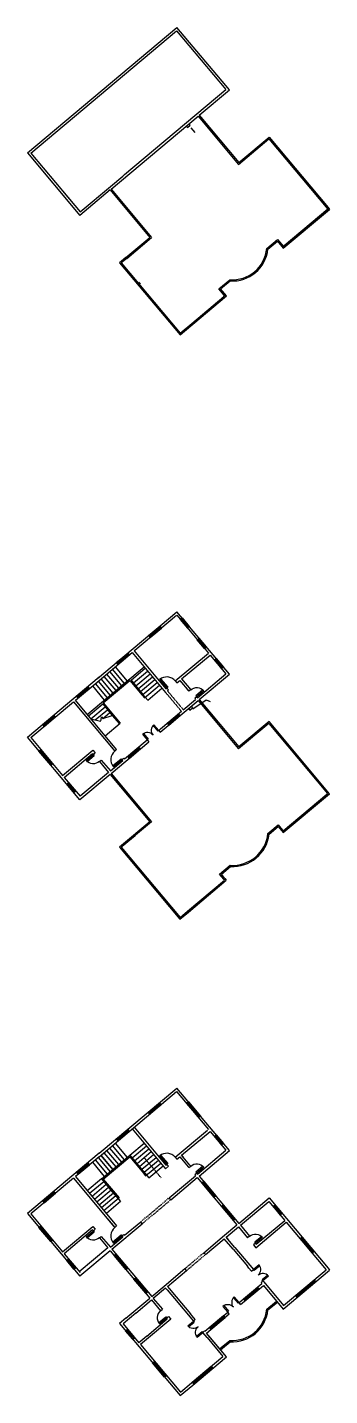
# Model space of a CAD drawing. Header units: millimetres. Extents: x -938220 to 926261, y -44187 to 232552.
# Drawn here: x 859588 to 884045, y 121871 to 232552 of the extents above; entities that cross this region are included whole.
import ezdxf

# ---------------------------------------------------------------- set-up
doc = ezdxf.new("R2010")
doc.units = ezdxf.units.MM
doc.linetypes.add('HIDDEN', pattern=[9.525, 6.35, -3.175])
for name, color, linetype in [('ARCH', 235, 'Continuous'), ('DOORS', 30, 'Continuous'), ('R1', 220, 'Continuous'), ('steel ladder', 170, 'Continuous'), ('STEPS', 11, 'Continuous'), ('VENTILATOR', 130, 'Continuous')]:
    doc.layers.add(name, color=color, linetype=linetype)
doc.layers.add('walls', color=7, linetype='Continuous', true_color=0xf8ce8b)
doc.layers.add('WINDOWS', color=7, linetype='Continuous', true_color=0xd4e480)
doc.styles.get("Standard").update_dxf_attribs({"font": 'romantic.ttf', "height": 200})
doc.dimstyles.new('ISO-25', dxfattribs={"dimtxt": 200, "dimasz": 200, "dimexe": 1.25, "dimexo": 0.625, "dimgap": 150, "dimtad": 1, "dimdec": 0, "dimtxsty": 'Standard', "dimblk": 'CLOSEDBLANK', "dimcen": 2.5, "dimclrd": 2, "dimclre": 7, "dimclrt": 7, "dimadec": 0, "dimazin": 0, "dimtfac": 1, "dimtdec": 0, "dimtmove": 0, "dimatfit": 3, "dimfxl": 1, "dimarcsym": 0})

# ---------------------------------------------------------------- blocks, each defined once
blk = doc.blocks.new('W2')
at = {"layer": 'WINDOWS', "ltscale": 5}
for p, q in [((-600, 200), (-600, 0)), ((-600, 200), (600, 200)), ((-600, 133), (600, 133)), ((-600, 67), (600, 67)), ((-600, 0), (600, 0)), ((600, 200), (600, 0))]:
    blk.add_line(p, q, dxfattribs=at)
blk = doc.blocks.new('V1')
at = {"layer": 'VENTILATOR', "ltscale": 5}
for p, q in [((-450, 200), (-450, 0)), ((-450, 200), (450, 200)), ((-450, 0), (450, 0)), ((450, 200), (450, 0))]:
    blk.add_line(p, q, dxfattribs=at)
at = {"layer": 'VENTILATOR', "linetype": 'HIDDEN', "ltscale": 5}
for p, q in [((-450, 133), (450, 133)), ((-450, 67), (450, 67))]:
    blk.add_line(p, q, dxfattribs=at)
blk = doc.blocks.new('W1')
at = {"layer": 'WINDOWS', "ltscale": 5}
for p, q in [((-750, 200), (-750, 0)), ((-750, 200), (750, 200)), ((-750, 133), (750, 133)), ((-750, 67), (750, 67)), ((-750, 0), (750, 0)), ((750, 200), (750, 0))]:
    blk.add_line(p, q, dxfattribs=at)
blk = doc.blocks.new('D1')
at = {"layer": 'DOORS', "ltscale": 5}
for p, q in [((0, 900), (0, 0)), ((0, 600), (0, 0)), ((0, 0), (100, 0)), ((0, 0), (100, 0)), ((100, 894.427191), (100, 0))]:
    blk.add_line(p, q, dxfattribs=at)
blk.add_arc((0, 0), 900, 0, 90, dxfattribs=at)
blk = doc.blocks.new('D2')
at = {"layer": 'DOORS', "ltscale": 5}
for p, q in [((0, 750), (0, 0)), ((0, 600), (0, 0)), ((0, 0), (100, 0)), ((0, 0), (100, 0)), ((0, 0), (100, 0)), ((100, 744), (100, 0))]:
    blk.add_line(p, q, dxfattribs=at)
blk.add_arc((3, 0), 747, 0, 90.24774, dxfattribs=at)
blk = doc.blocks.new('DD')
at = {"layer": 'DOORS', "ltscale": 5}
for p, q in [((0, 600), (0, 0)), ((0, 600), (0, 0)), ((0, 0), (100, 0)), ((100, 592), (100, 0)), ((1100, 592), (1100, 0)), ((1200, 0), (1100, 0)), ((1200, 600), (1200, 0)), ((1200, 600), (1200, 0))]:
    blk.add_line(p, q, dxfattribs=at)
for centre, start, end in [((0, 0), 0, 90), ((1200, 0), 90, 180)]:
    blk.add_arc(centre, 600, start, end, dxfattribs=at)
blk = doc.blocks.new('W')
at = {"layer": 'WINDOWS', "ltscale": 5}
for p, q in [((11726, 13760), (11726, 13560)), ((11726, 13760), (13726, 13760)), ((11726, 13694), (13726, 13694)), ((11726, 13627), (13726, 13627)), ((11726, 13560), (13726, 13560)), ((13726, 13760), (13726, 13560))]:
    blk.add_line(p, q, dxfattribs=at)
blk = doc.blocks.new('WW')
at = {"layer": 'walls', "ltscale": 5}
blk.add_blockref('W', (-12726, -13560), dxfattribs=at)
blk = doc.blocks.new('_ClosedBlank')
at = {"color": 0, "linetype": 'ByBlock', "lineweight": -2}
for p, q in [((-1, 0.17), (0, 0)), ((-1, 0.17), (-1, -0.17)), ((0, 0), (-1, -0.17))]:
    blk.add_line(p, q, dxfattribs=at)
blk = doc.blocks.new('W3')
at = {"layer": 'WINDOWS', "ltscale": 5}
for p, q in [((-450, 200), (-450, 0)), ((-450, 200), (450, 200)), ((-450, 133), (450, 133)), ((-450, 67), (450, 67)), ((-450, 0), (450, 0)), ((450, 200), (450, 0))]:
    blk.add_line(p, q, dxfattribs=at)

msp = doc.modelspace()

# ---------------------------------------------------------------- linework, layer by layer
at = {"layer": 'ARCH', "linetype": 'HIDDEN', "ltscale": 15}
for p, q in [((868758, 135932.9), (871056.2, 137861.2)), ((868886.6, 135779.6), (871184.7, 137708)), ((872330.3, 132142.3), (873862.4, 133427.8)), ((872458.9, 131989.1), (873991, 133274.6))]:
    msp.add_line(p, q, dxfattribs=at)
at = {"layer": 'R1', "ltscale": 5}
for p, q in [((873405, 225374.8), (876683.2, 221467.9)), ((873481.6, 225439), (876695.5, 221608.8)), ((876695.5, 221608.8), (879146.9, 223665.7)), ((879146.9, 223665.7), (883915.5, 217982.7)), ((876683.2, 221467.9), (879134.5, 223524.8)), ((879134.5, 223524.8), (883903.1, 217841.9)), ((866280.8, 219396.8), (869494.7, 215566.6)), ((866357.4, 219461.1), (869635.6, 215554.3)), ((883903.1, 217841.9), (880379.3, 214885)), ((884044, 217829.5), (880443.6, 214808.4)), ((883915.5, 217982.7), (884044, 217829.5)), ((867561.2, 213944.2), (869494.7, 215566.6)), ((867625.5, 213867.6), (869635.6, 215554.3)), ((873406.3, 178102.9), (876684.5, 174196.1)), ((873491.9, 178174.8), (876705.8, 174344.5)), ((879136, 176253.1), (876684.5, 174196.1)), ((879148.4, 176394.1), (876705.8, 174344.5)), ((879136, 176253.1), (883881.7, 170575.3)), ((884022.5, 170562.8), (879148.4, 176394.1)), ((866282, 172125), (869496, 168294.8)), ((884022.5, 170562.8), (880279.7, 167422.3)), ((880292, 167563.2), (883815.8, 170520)), ((883815.8, 170520), (883881.8, 170575.2)), ((868300.8, 167161.3), (867262.1, 166289.8)), ((867185.5, 166225.5), (871942.2, 160556.8)), ((868458.8, 164552.5), (871929.8, 160415.9)), ((872550.8, 161067.5), (875542.6, 163577.9)), ((872615, 160990.9), (875683.4, 163565.6)), ((871929.8, 160415.9), (872615, 160990.9)), ((871942.2, 160556.8), (872550.8, 161067.5))]:
    msp.add_line(p, q, dxfattribs=at)
for points in [[(867561.2, 213944.2), (867043.4, 213509.7), (871940.5, 207673.5), (872965.5, 208533.5), (875694.1, 210823.1)], [(867625.5, 213867.6), (867184.2, 213497.4), (871952.8, 207814.4), (872901.2, 208610.1), (875476.6, 210771.2), (875476.6, 210771.2)], [(866358.6, 172189.3), (869636.9, 168282.4), (867185.5, 166225.5), (868535.4, 164616.8)], [(869496, 168294.8), (867044.6, 166237.8), (868458.8, 164552.5)]]:
    msp.add_lwpolyline(points, dxfattribs=at)
at = {"layer": 'steel ladder', "ltscale": 5}
for p, q in [((872768.5, 224644.9), (872672.1, 224759.8)), ((872442.2, 224566.9), (872538.7, 224452)), ((872538.7, 224452), (872768.5, 224644.9)), ((872624.4, 177446.9), (872720.8, 177331.9)), ((872720.8, 177331.9), (872944.5, 177519.6)), ((872848.1, 177634.5), (872944.5, 177519.6))]:
    msp.add_line(p, q, dxfattribs=at)
at = {"layer": 'STEPS', "ltscale": 5}
for p, q in [((875541.3, 210849.7), (875464.7, 210785.5)), ((875464.7, 210785.5), (875476.6, 210771.2)), ((864436.1, 176969.7), (869032.3, 180826.4)), ((867870.9, 179721.3), (868867.3, 178534)), ((867979.7, 179747.3), (868943.9, 178598.2)), ((868867.3, 178534), (869060.1, 178304.1)), ((868943.9, 178598.2), (869329.5, 178138.6)), ((865681.5, 177818.9), (866452.9, 176899.7)), ((865726, 177921.5), (867108, 176274.5)), ((864725.3, 176624.9), (865517.4, 176423)), ((865517.4, 176423), (865563.3, 176544.9)), ((865563.3, 176544.9), (865584.6, 176767.7)), ((865584.6, 176767.7), (865685.5, 176647.4)), ((865685.5, 176647.4), (866452.9, 176899.7)), ((866452.9, 176899.7), (866645.7, 176669.9)), ((866645.5, 176667.8), (867031.2, 176208.2)), ((880239.7, 167625.5), (880292, 167563.2)), ((875142.9, 164054.2), (875542.6, 163577.9)), ((875566.9, 163704.5), (875683.4, 163565.6)), ((867883.3, 141331.4), (869032.3, 142295.6)), ((868076.1, 141101.6), (869225.2, 142065.8)), ((868268.9, 140871.8), (869418, 141836)), ((865585.1, 139403), (867883.3, 141331.4)), ((865726, 139390.7), (867870.9, 141190.5)), ((867870.9, 141190.5), (868867.3, 140003.1)), ((867883.3, 141331.4), (868943.9, 140067.4)), ((868461.8, 140642), (869610.8, 141606.1)), ((868654.6, 140412.1), (869803.7, 141376.3)), ((868847.4, 140182.3), (869996.5, 141146.5)), ((869040.3, 139952.5), (870189.3, 140916.7)), ((869156.5, 139658.4), (870382.2, 140686.9)), ((868867.3, 140003.1), (869156.5, 139658.4)), ((868943.9, 140067.4), (869426, 139492.9)), ((869426, 139492.9), (870575, 140457.1)), ((865585.1, 139403), (864436.1, 138438.9)), ((865778, 139173.2), (864628.9, 138209)), ((865970.8, 138943.4), (864821.7, 137979.2)), ((866163.6, 138713.6), (865014.6, 137749.4)), ((866356.5, 138483.8), (865207.4, 137519.6)), ((865585.1, 139403), (866452.9, 138368.9)), ((865726, 139390.7), (867011.6, 137858.6)), ((866452.9, 138368.9), (867127.8, 137564.5)), ((866549.3, 138254), (865400.2, 137289.8)), ((866742.1, 138024.2), (865593.1, 137060)), ((867011.6, 137858.6), (865785.9, 136830.2)), ((867127.8, 137564.5), (865978.8, 136600.4)), ((866645.5, 138137), (867031.2, 137677.4)), ((878962.1, 128858.6), (879751.5, 129521)), ((879057.4, 128808), (879815.8, 129444.4)), ((875155.2, 125664.3), (875959.8, 126339.4)), ((875162.9, 125670.7), (875959.8, 126339.4)), ((875219.5, 125587.7), (875985.5, 126230.4))]:
    msp.add_line(p, q, dxfattribs=at)
at = {"layer": 'STEPS', "ltscale": 10}
for p, q in [((866228.2, 180434.4), (867193.8, 179283.7)), ((866458.1, 180627.3), (867423.6, 179476.5)), ((866687.9, 180820.1), (867653.4, 179669.4)), ((867979.7, 179747.3), (869128.7, 180711.5)), ((868172.5, 179517.5), (869321.6, 180481.7)), ((865080.6, 179468.6), (866044.8, 178319.5)), ((865310.4, 179661.4), (866274.6, 178512.4)), ((865540.2, 179854.3), (866504.4, 178705.2)), ((865658, 177995), (867802.9, 179794.8)), ((865726, 177921.5), (867870.9, 179721.3)), ((865768.6, 180048.8), (866734.2, 178898)), ((865998.4, 180241.6), (866964, 179090.9)), ((868365.4, 179287.7), (869514.4, 180251.9)), ((868558.2, 179057.9), (869707.3, 180022)), ((868751, 178828), (869900.1, 179792.2)), ((868943.9, 178598.2), (870092.9, 179562.4)), ((869060.1, 178304.1), (870285.8, 179332.6)), ((864850.8, 179275.7), (865814.9, 178126.7)), ((869329.5, 178138.6), (870478.6, 179102.8)), ((864532.5, 176854.8), (865681.5, 177818.9)), ((864725.3, 176624.9), (865874.4, 177589.1)), ((865083.3, 176533.7), (866067.2, 177359.3)), ((865685.5, 176647.4), (866260.1, 177129.5)), ((865882.3, 175246.1), (867108, 176274.5)), ((865999.8, 141709.1), (866964, 140560.1)), ((866229.6, 141902), (867193.8, 140752.9)), ((866459.5, 142094.8), (867423.6, 140945.7)), ((866689.3, 142287.6), (867653.4, 141138.6)), ((864850.8, 140744.9), (865814.9, 139595.9)), ((865080.6, 140937.8), (866044.8, 139788.7)), ((865310.4, 141130.6), (866274.6, 139981.5)), ((865540.2, 141323.5), (866504.4, 140174.4)), ((865770, 141516.3), (866734.2, 140367.2))]:
    msp.add_line(p, q, dxfattribs=at)
at = {"layer": 'STEPS', "ltscale": 5}
for points in [[(875617.5, 210758.9), (875077.3, 211402.6), (875958.6, 212142.1, 0.40824829), (878960.8, 214661.3), (879826.8, 215387.9), (880302.7, 214820.8), (883979.7, 217906.1)], [(875694.1, 210823.1), (875218.2, 211390.3), (875991.9, 212039.5, 0.4), (879056.1, 214610.6), (879814.5, 215247), (880290.4, 214679.9), (884044, 217829.5)], [(875077.3, 211402.6), (875958.6, 212142.1, 0.40824829), (878960.8, 214661.3), (879826.8, 215387.9)], [(875566.9, 163704.5), (875283.8, 164041.9), (876027.1, 164665.6, 0.39223227), (879152, 167287.6), (879880, 167898.6), (880279.7, 167422.3), (884022.5, 170562.8)], [(875490.2, 163640.2), (875142.9, 164054.2), (875993.2, 164767.6, 0.4), (879057.4, 167338.8), (879892.4, 168039.5), (880239.7, 167625.5)]]:
    msp.add_lwpolyline(points, format="xyb", dxfattribs=at)
for centre, radius, start, end in [((876175.4, 129131.1), 2800, 265.584691, 354.415309), ((876175.4, 129131.1), 2800, 265.584691, 354.415309), ((876163.6, 129137.4), 2912.4, 266.495096, 353.504904)]:
    msp.add_arc(centre, radius, start, end, dxfattribs=at)
at = {"layer": 'walls', "ltscale": 5}
for p, q in [((859588.3, 222394.3), (871691.8, 232550.3)), ((875932.9, 227496), (871690.5, 232551.8)), ((859870.2, 222369.5), (871667.3, 232268.4)), ((871667.3, 232268.4), (875651.2, 227520.6)), ((867454.5, 220642.8), (875651.2, 227520.6)), ((873481.6, 225439), (875932.9, 227496)), ((866357.4, 219461.1), (873405, 225374.8)), ((859664.9, 222458.5), (859588.3, 222394.3)), ((859588.3, 222394.3), (863829.4, 217339.9)), ((866305.4, 219678.6), (867301.3, 220514.2)), ((867301.3, 220514.2), (867454.5, 220642.8)), ((867429.8, 220361), (867429.8, 220361)), ((866280.8, 219396.8), (863829.4, 217339.9)), ((868739.3, 211799.7), (868610.7, 211952.9)), ((868156.8, 182313.8), (871691.8, 185280)), ((868285.4, 182160.6), (871667.2, 184998.2)), ((871668.6, 184996.6), (874238.3, 181934.1)), ((875934.2, 180224.1), (871691.8, 185280)), ((865257, 179880.6), (868156.8, 182313.8)), ((865385.6, 179727.4), (868066.7, 181977.1)), ((868066.7, 181977.1), (870766.5, 178759.7)), ((868220, 182105.7), (868285.4, 182160.6)), ((868220, 182105.7), (870791.1, 179041.5)), ((871557.1, 179684.3), (874238.3, 181934.1)), ((872068.7, 179852.5), (874366.9, 181780.8)), ((874366.9, 181780.8), (875652.4, 180248.8)), ((871557.1, 179684.3), (871685.7, 179531.1)), ((871685.7, 179531.1), (871915.5, 179723.9)), ((871915.5, 179723.9), (872044.1, 179570.7)), ((871915.5, 179723.9), (872654.7, 178843)), ((872068.7, 179852.5), (872197.3, 179699.3)), ((872068.7, 179852.5), (872807.9, 178971.5)), ((873354.3, 178320.4), (875652.4, 180248.8)), ((873491.9, 178174.8), (875934.2, 180224.1)), ((870791.1, 179041.5), (870944.3, 179170.1)), ((870867.7, 179105.8), (870996.3, 178952.6)), ((870919.7, 178888.3), (870996.3, 178952.6)), ((872526.2, 178996.2), (872590.4, 178919.6)), ((872807.9, 178971.5), (872654.7, 178843)), ((872679.4, 179124.7), (872743.7, 179048.1)), ((873290, 178397), (873136.8, 178268.4)), ((873136.8, 178268.4), (873201.1, 178191.8)), ((873225.7, 178473.6), (873354.3, 178320.4)), ((870342.1, 175531.8), (873406.3, 178102.9)), ((870366.9, 175813.6), (872052, 177227.7)), ((872205.2, 177356.2), (873201.1, 178191.8)), ((867455.8, 173370.9), (869294.3, 174913.6)), ((869294.3, 174913.6), (869422.8, 174760.4)), ((870366.9, 175813.6), (870213.5, 175685)), ((870213.5, 175685), (870342.1, 175531.8)), ((864932.2, 173733.7), (865085.4, 173862.2)), ((866358.6, 172189.3), (869422.8, 174760.4)), ((866659.8, 174008.4), (866813, 174137)), ((865414.3, 173159.1), (865567.5, 173287.7)), ((865414.3, 173159.1), (866153.5, 172278.2)), ((867174, 173395.6), (867302.6, 173242.4)), ((867238.3, 173319), (867391.5, 173447.5)), ((867391.5, 173447.5), (867455.8, 173370.9)), ((867431.1, 173089.2), (867431.1, 173089.2)), ((866282, 172125), (863830.7, 170068.1)), ((866153.5, 172278.2), (863855.4, 170349.8)), ((865385.6, 141196.6), (871667.2, 146467.4)), ((865410.2, 141478.3), (871691.8, 146749.2)), ((871667.2, 146467.4), (874238.3, 143403.2)), ((875934.2, 141693.3), (871691.8, 146749.2)), ((868066.7, 143446.3), (870766.5, 140228.9)), ((868220, 143574.9), (870791.1, 140510.7)), ((871557.1, 141153.5), (874161.7, 143339)), ((872068.7, 141321.7), (874366.9, 143250)), ((874366.9, 143250), (875652.4, 141717.9)), ((873354.3, 139789.6), (875652.4, 141717.9)), ((873482.9, 139636.4), (875934.2, 141693.3)), ((870791.1, 140510.7), (870867.7, 140575)), ((870867.7, 140575), (870996.3, 140421.8)), ((871557.1, 141153.5), (871685.7, 141000.3)), ((871685.7, 141000.3), (871915.5, 141193.1)), ((871915.5, 141193.1), (872044.1, 141039.9)), ((872068.7, 141321.7), (872197.3, 141168.5)), ((863317.3, 139461), (866595.5, 135554.2)), ((870766.5, 140228.9), (870996.3, 140421.8)), ((871184.7, 137708), (873329.7, 139507.8)), ((872052, 138696.8), (873201.1, 139661)), ((873290, 139866.2), (873136.8, 139737.6)), ((873136.8, 139737.6), (873201.1, 139661)), ((873225.7, 139942.8), (873354.3, 139789.6)), ((873329.7, 139507.8), (876543.6, 135677.6)), ((873482.9, 139636.4), (876696.8, 135806.2)), ((871056.2, 137861.2), (872052, 138696.8)), ((871184.7, 137708), (871056.2, 137861.2)), ((876696.8, 135806.2), (879148.1, 137863.1)), ((876825.4, 135652.9), (879123.5, 137581.3)), ((879123.5, 137581.3), (880409.1, 136049.2)), ((879148.1, 137863.1), (883916.7, 132180.1)), ((859589.6, 136591.6), (863830.7, 131537.3)), ((866081.3, 136167), (866659.8, 135477.6)), ((866435.3, 133722.7), (868886.6, 135779.6)), ((866659.8, 135477.6), (866813, 135606.2)), ((867455.8, 134840.1), (868758, 135932.9)), ((868886.6, 135779.6), (868758, 135932.9)), ((875547.7, 134842), (876543.6, 135677.6)), ((875676.3, 134688.8), (876672.1, 135524.4)), ((876672.1, 135524.4), (877411.4, 134643.4)), ((876825.4, 135652.9), (877564.6, 134772)), ((878086.3, 133839.1), (880537.6, 135896)), ((878110.9, 134120.9), (880409.1, 136049.2)), ((880537.6, 135896), (883763.5, 132051.5)), ((865414.3, 134628.3), (865567.5, 134756.9)), ((867174, 134864.8), (867302.6, 134711.6)), ((867238.3, 134788.2), (867391.5, 134916.7)), ((867391.5, 134916.7), (867455.8, 134840.1)), ((867431.1, 134558.4), (867431.1, 134558.4)), ((873862.4, 133427.8), (875547.7, 134842)), ((873991, 133274.6), (875523.1, 134560.2)), ((876230.1, 133717.6), (875523.1, 134560.2)), ((875676.3, 134688.8), (875804.8, 134535.6)), ((876383.4, 133846.1), (875676.3, 134688.8)), ((877564.6, 134772), (877411.4, 134643.4)), ((878046.7, 134197.5), (877893.4, 134068.9)), ((877893.4, 134068.9), (878086.3, 133839.1)), ((877982.4, 134274.1), (878110.9, 134120.9)), ((866282, 133594.2), (863830.7, 131537.3)), ((866282, 133594.2), (869496, 129763.9)), ((866435.3, 133722.7), (869649.2, 129892.5)), ((873991, 133274.6), (873862.4, 133427.8)), ((876230.1, 133717.6), (877390.8, 132334.3)), ((876383.4, 133846.1), (877873.7, 132069.9)), ((870645, 130728.1), (872330.3, 132142.3)), ((870926.8, 130703.5), (872458.9, 131989.1)), ((872458.9, 131989.1), (872330.3, 132142.3)), ((877519.4, 132181.1), (877390.8, 132334.3)), ((877720.5, 131941.4), (877873.7, 132069.9)), ((883916.7, 132180.1), (884045.3, 132026.9)), ((869649.2, 129892.5), (870645, 130728.1)), ((870926.8, 130703.5), (871055.4, 130550.3)), ((876717.6, 129402.8), (878556.1, 130945.5)), ((878491.9, 131022.1), (878645.1, 131150.7)), ((878491.9, 131022.1), (878556.1, 130945.5)), ((878645.1, 131150.7), (878709.4, 131074.1)), ((878709.4, 131074.1), (880316.3, 129159)), ((867562.5, 128141.5), (869496, 129763.9)), ((868365.1, 128553.9), (869624.5, 129610.7)), ((870773.6, 130574.9), (870902.2, 130421.7)), ((870902.2, 130421.7), (871480.7, 129732.3)), ((871055.4, 130550.3), (871633.9, 129860.8)), ((871480.7, 129732.3), (873019, 127899)), ((871633.9, 129860.8), (872794.6, 128477.6)), ((868365.1, 128553.9), (867326.4, 127682.4)), ((872923.1, 128324.4), (872794.6, 128477.6)), ((873949.5, 127080.1), (875798.4, 128631.5)), ((874088.4, 126935.6), (875926.9, 128478.3)), ((875926.9, 128478.3), (875798.4, 128631.5)), ((876846.2, 129249.6), (876717.6, 129402.8)), ((869251.6, 126687), (870910.1, 128078.7)), ((870845.8, 128155.3), (870999, 128283.8)), ((873019, 127899), (873172.2, 128027.5)), ((869251.6, 126687), (868612, 126150.3)), ((869383.3, 126536.5), (868740.5, 125997.1)), ((873790.3, 126979.7), (873933.1, 127099.6)), ((874124.6, 126581.4), (873790.3, 126979.7)), ((873933.1, 127099.6), (873949.5, 127080.1)), ((875695.4, 125020.5), (874088.4, 126935.6)), ((874124.6, 126581.4), (875413.6, 125045.1))]:
    msp.add_line(p, q, dxfattribs=at)
at = {"layer": 'walls', "linetype": 'HIDDEN', "ltscale": 5}
for p, q in [((870766.5, 178759.7), (872052, 177227.7)), ((870919.7, 178888.3), (872205.2, 177356.2))]:
    msp.add_line(p, q, dxfattribs=at)
at = {"layer": 'walls', "ltscale": 5}
for points in [[(859870.2, 222369.5), (863854.1, 217621.7)], [(862568.5, 219153.8), (863854.1, 217621.7), (866305.4, 219678.6)], [(863830.7, 170068.1), (859588.3, 175124), (865410.2, 180009.1)], [(866813, 174137), (863470.5, 178120.4), (865385.6, 179727.4), (865385.6, 179727.4)], [(865538.8, 179855.9), (865540.2, 179854.3)], [(859870.1, 175099.3), (863317.3, 177991.8), (866659.8, 174008.4)], [(859871.5, 175097.6), (862441.2, 172035.1)], [(862441.2, 172035.1), (864892.6, 174092), (865085.4, 173862.2)], [(862569.8, 171881.9), (864867.9, 173810.3), (864996.5, 173657.1)], [(865567.5, 173287.7), (866306.7, 172406.7), (867302.6, 173242.4)], [(862569.8, 171881.9), (863855.4, 170349.8)], [(865410.2, 141478.3), (859588.3, 136593.1), (862288, 133375.8)], [(865385.6, 141196.6), (863470.5, 139589.6), (866813, 135606.2)], [(866568.7, 140097.8), (865538.8, 141325.1)], [(871915.5, 141193.1), (872590.4, 140388.8), (872654.7, 140312.2), (872807.9, 140440.7), (872743.7, 140517.3), (872068.7, 141321.7)], [(863317.3, 139461), (859870.1, 136568.5), (862441.2, 133504.3)], [(862441.2, 133504.3), (864892.6, 135561.2), (865085.4, 135331.4), (864932.2, 135202.9), (864867.9, 135279.5), (862569.8, 133351.1)], [(865414.3, 134628.3), (866089.2, 133824), (863791.1, 131895.6)], [(865567.5, 134756.9), (866306.7, 133875.9), (867302.6, 134711.6)], [(862569.8, 133351.1), (863855.4, 131819)], [(876846.2, 129249.6), (878684.7, 130792.3), (880291.7, 128877.2), (884045.3, 132026.9)], [(877519.4, 132181.1), (877720.5, 131941.4)], [(880316.3, 129159), (883763.5, 132051.5)], [(869624.5, 129610.7), (870363.7, 128729.8), (870517, 128858.3)], [(870773.6, 130574.9), (869777.7, 129739.3), (870517, 128858.3)], [(867562.5, 128141.5), (867044.6, 127707), (871941.8, 121870.8), (872966.8, 122730.9), (875695.4, 125020.5), (874277.8, 126709.9)], [(867326.4, 127682.4), (868612, 126150.3)], [(870999, 128283.8), (871191.9, 128054), (869383.3, 126536.5)], [(870781.6, 128231.9), (870910.1, 128078.7)], [(873172.2, 128027.5), (872923.1, 128324.4)], [(868740.5, 125997.1), (871966.4, 122152.6), (872859.5, 122902), (875413.6, 125045.1)]]:
    msp.add_lwpolyline(points, dxfattribs=at)

# ---------------------------------------------------------------- block references
at = {"layer": 'DOORS', "ltscale": 5}
for name, p, rotation in [('D1', (870867.7, 179105.8), 40), ('DD', (869294.3, 174913.6), 40), ('D1', (867238.3, 173319), 130), ('D1', (870867.7, 140575), 40), ('D1', (867238.3, 134788.2), 130), ('DD', (877873.7, 132069.9), 310), ('DD', (875798.4, 128631.5), 40), ('D2', (870845.8, 128155.3), 130)]:
    msp.add_blockref(name, p, dxfattribs=dict(at, rotation=rotation))
at = {"layer": 'DOORS', "ltscale": 5, "xscale": -1}
for name, p, rotation in [('D2', (873290, 178397), 310), ('D2', (864932.2, 173733.7), 130), ('D2', (873290, 139866.2), 310), ('D2', (864932.2, 135202.9), 130), ('D2', (878046.7, 134197.5), 310), ('DD', (873019, 127899), 130)]:
    msp.add_blockref(name, p, dxfattribs=dict(at, rotation=rotation))
at = {"layer": 'VENTILATOR', "ltscale": 5}
for p, rotation in [((875010.9, 142482.5), 310), ((879766.3, 136815.3), 310), ((863212.6, 132585.1), 130), ((867981.2, 126902.1), 130)]:
    msp.add_blockref('V1', p, dxfattribs=dict(at, rotation=rotation))
at = {"layer": 'walls', "ltscale": 5}
for p, rotation in [((872245.5, 184309), 310), ((873780.9, 182790.4), 130)]:
    msp.add_blockref('V1', p, dxfattribs=dict(at, rotation=rotation))
at = {"layer": 'WINDOWS', "ltscale": 5}
for name, p, rotation in [('W2', (869976.3, 183579.4), 40), ('W2', (867374.6, 181396.3), 40), ('V1', (875009.6, 181014.8), 310), ('W2', (864141.2, 178683.2), 40), ('W2', (861399.4, 176382.6), 40), ('W2', (871491.1, 176495.9), 40), ('W1', (861155.6, 173567.2), 130), ('W2', (868273.8, 173796.2), 40), ('W3', (863059.4, 170987.3), 309.9999999999974), ('W2', (869940.8, 145018.9), 40), ('W1', (872954, 144933.8), 310), ('W2', (867374.6, 142865.5), 40), ('W2', (864157.2, 140165.8), 40), ('W2', (861399.4, 137851.8), 40), ('W1', (874194.3, 138477.4), 310), ('W1', (875768.3, 136601.5), 310), ('W1', (861155.6, 135036.4), 130), ('W1', (882150.6, 133973.8), 310), ('W1', (867238.7, 132765.2), 130), ('W1', (868845.7, 130850.1), 130), ('W1', (877765.5, 130021), 40), ('WW', (882168.5, 130452), 40), ('W1', (875007.7, 127706.9), 40), ('W1', (870359.5, 124067.7), 130), ('WW', (873819, 123446), 40)]:
    msp.add_blockref(name, p, dxfattribs=dict(at, rotation=rotation))

# ---------------------------------------------------------------- leaders
at = {"layer": 'steel ladder', "ltscale": 5}
msp.add_leader([(872983, 177432.9), (874049.4, 178152), (874381.8, 178029.3)], dimstyle='ISO-25', override={"dimgap": 150, "dimtad": 0}, dxfattribs=at)
at = {"layer": 'STEPS', "ltscale": 5}
msp.add_leader([(872826.5, 224426.6), (873136.2, 224057.5)], dimstyle='ISO-25', override={"dimgap": 0.625, "dimtad": 0}, dxfattribs=at)
at = {"layer": 'walls', "linetype": 'HIDDEN', "ltscale": 5}
msp.add_leader([(869036.3, 141124.1), (870402.7, 139495.6)], dimstyle='ISO-25', override={"dimgap": 150, "dimtad": 0}, dxfattribs=at)

doc.saveas('drawing.dxf')
